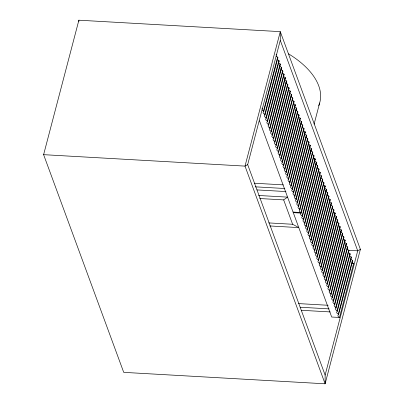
<?xml version="1.0" encoding="UTF-8"?>
<svg xmlns="http://www.w3.org/2000/svg" width="404" height="404" viewBox="0 0 404 404"><rect width="100%" height="100%" fill="white"/><g stroke="black" fill="none" stroke-linecap="round" stroke-linejoin="round"><path stroke-width="0.61" d="M78.886 21.427L78.886 20.2L280.285 31.643L360.388 249.334L325.114 383.8L123.715 372.357L43.612 154.666L78.886 20.2M280.28 40.37L280.285 31.643L245.011 166.11L325.114 383.8L325.124 375.074L357.717 250.823L280.28 40.37L247.682 164.615L325.124 375.074M293.072 212.075L300.94 212.524A3.136 1.687 14.7 0 1 299.904 209.716L299.692 209.136A3.136 1.687 14.7 0 1 298.657 206.333L298.445 205.752A3.136 1.687 14.7 0 1 297.415 202.944L297.198 202.364A3.136 1.687 14.7 0 1 296.167 199.556L295.955 198.975A3.136 1.687 14.7 0 1 294.92 196.172L294.708 195.592A3.136 1.687 14.7 0 1 293.673 192.784L293.461 192.203A3.136 1.687 14.7 0 1 292.43 189.4L292.213 188.819A3.136 1.687 14.7 0 1 291.183 186.012L290.971 185.431A3.136 1.687 14.7 0 1 289.936 182.623L289.724 182.042A3.136 1.687 14.7 0 1 288.688 179.24L288.476 178.659A3.136 1.687 14.7 0 1 287.446 175.851L287.229 175.27A3.136 1.687 14.7 0 1 286.199 172.468L285.987 171.887A3.136 1.687 14.7 0 1 284.951 169.079L284.739 168.498A3.136 1.687 14.7 0 1 283.704 165.691L283.492 165.11A3.136 1.687 14.7 0 1 282.462 162.307L282.245 161.726A3.136 1.687 14.7 0 1 281.214 158.918L281.002 158.338A3.136 1.687 14.7 0 1 279.967 155.535L279.755 154.954A3.136 1.687 14.7 0 1 278.72 152.146L278.507 151.566A3.136 1.687 14.7 0 1 277.477 148.758L277.26 148.177A3.136 1.687 14.7 0 1 276.23 145.374L276.018 144.794A3.136 1.687 14.7 0 1 274.983 141.986L274.771 141.405A3.136 1.687 14.7 0 1 273.735 138.602L273.523 138.022A3.136 1.687 14.7 0 1 272.493 135.214L272.276 134.633A3.136 1.687 14.7 0 1 271.246 131.825L271.034 131.244A3.136 1.687 14.7 0 1 269.998 128.442L269.786 127.861A3.136 1.687 14.7 0 1 268.751 125.053L268.539 124.472A3.136 1.687 14.7 0 1 267.509 121.67L267.291 121.089A3.136 1.687 14.7 0 1 266.261 118.281L266.049 117.7A3.136 1.687 14.7 0 1 265.014 114.898L264.802 114.317A3.136 1.687 14.7 0 1 263.767 111.509L263.554 110.928L277.664 57.141A3.136 1.687 14.7 0 1 276.149 55.898M263.767 111.509L277.881 57.721L277.664 57.141M264.802 114.317L278.911 60.529A3.136 1.687 14.7 0 1 277.381 59.262M265.014 114.898L279.124 61.11L278.911 60.529M266.049 117.7L280.159 63.913A3.136 1.687 14.7 0 1 278.538 62.448M266.261 118.281L280.371 64.494L280.159 63.913M267.291 121.089L281.401 67.301A3.136 1.687 14.7 0 1 279.785 65.837M267.509 121.67L281.618 67.882L281.401 67.301M268.539 124.472L282.649 70.69A3.136 1.687 14.7 0 1 281.618 67.882M268.751 125.053L282.866 71.271L282.649 70.69M269.786 127.861L283.896 74.073A3.136 1.687 14.7 0 1 282.866 71.271M269.998 128.442L284.108 74.654L283.896 74.073M271.034 131.244L285.143 77.462A3.136 1.687 14.7 0 1 283.472 75.8M271.246 131.825L285.355 78.043L285.143 77.462M272.276 134.633L286.391 80.845A3.136 1.687 14.7 0 1 284.699 78.992M272.493 135.214L286.603 81.426L286.391 80.845M273.523 138.022L287.633 84.234A3.136 1.687 14.7 0 1 285.961 82.573M273.735 138.602L287.85 84.815L287.633 84.234M274.771 141.405L288.88 87.623A3.136 1.687 14.7 0 1 287.35 86.35M274.983 141.986L289.092 88.203L288.88 87.623M276.018 144.794L290.128 91.006A3.136 1.687 14.7 0 1 288.506 89.542M276.23 145.374L290.34 91.587L290.128 91.006M277.26 148.177L291.375 94.395A3.136 1.687 14.7 0 1 289.845 93.127M277.477 148.758L291.587 94.975L291.375 94.395M278.507 151.566L292.617 97.778A3.136 1.687 14.7 0 1 291.092 96.511M278.72 152.146L292.834 98.359L292.617 97.778M279.755 154.954L293.865 101.167A3.136 1.687 14.7 0 1 292.334 99.899M279.967 155.535L294.077 101.747L293.865 101.167M281.002 158.338L295.112 104.555A3.136 1.687 14.7 0 1 293.491 103.086M281.214 158.918L295.324 105.136L295.112 104.555M282.245 161.726L296.359 107.939A3.136 1.687 14.7 0 1 294.738 106.474M282.462 162.307L296.571 108.519L296.359 107.939M283.492 165.11L297.602 111.327A3.136 1.687 14.7 0 1 295.93 109.666M283.704 165.691L297.819 111.908L297.602 111.327M284.739 168.498L298.849 114.711A3.136 1.687 14.7 0 1 297.157 112.857M284.951 169.079L299.061 115.292L298.849 114.711M285.987 171.887L300.096 118.099A3.136 1.687 14.7 0 1 298.404 116.246M286.199 172.468L300.308 118.68L300.096 118.099M287.229 175.27L301.344 121.483A3.136 1.687 14.7 0 1 299.667 119.826M287.446 175.851L301.556 122.064L301.344 121.483M288.476 178.659L302.586 124.871A3.136 1.687 14.7 0 1 300.97 123.407M288.688 179.24L302.803 125.452L302.586 124.871M289.724 182.042L303.833 128.26A3.136 1.687 14.7 0 1 302.162 126.598M289.936 182.623L304.045 128.841L303.833 128.26M290.971 185.431L305.081 131.643A3.136 1.687 14.7 0 1 303.55 130.376M291.183 186.012L305.293 132.224L305.081 131.643M292.213 188.819L306.328 135.032A3.136 1.687 14.7 0 1 304.798 133.764M292.43 189.4L306.54 135.613L306.328 135.032M293.461 192.203L307.57 138.415A3.136 1.687 14.7 0 1 306.045 137.148M293.673 192.784L307.787 138.996L307.57 138.415M294.708 195.592L308.818 141.804A3.136 1.687 14.7 0 1 307.202 140.339M294.92 196.172L309.03 142.385L308.818 141.804M314.09 124.174L319.64 103.02M295.955 198.975L310.065 145.193A3.136 1.687 14.7 0 1 308.444 143.723M296.167 199.556L310.277 145.773L310.065 145.193M297.198 202.364L311.312 148.576A3.136 1.687 14.7 0 1 309.691 147.112M297.415 202.944L311.524 149.157L311.312 148.576M298.445 205.752L312.555 151.965A3.136 1.687 14.7 0 1 311.524 149.157M298.657 206.333L312.772 152.545L312.555 151.965M299.692 209.136L313.802 155.348A3.136 1.687 14.7 0 1 312.772 152.545M299.904 209.716L314.014 155.929L313.802 155.348M300.94 212.524L315.049 158.737A3.136 1.687 14.7 0 1 313.358 156.883M259.469 120.756L331.689 317.024L339.486 317.463A3.136 1.687 14.7 0 1 338.537 314.701L338.32 314.12A3.136 1.687 14.7 0 1 337.289 311.312L337.072 310.732A3.136 1.687 14.7 0 1 336.042 307.924L335.83 307.343A3.136 1.687 14.7 0 1 334.795 304.54L334.583 303.959A3.136 1.687 14.7 0 1 333.553 301.152L333.335 300.571A3.136 1.687 14.7 0 1 332.305 297.768L332.088 297.187A3.136 1.687 14.7 0 1 331.058 294.38L330.846 293.799A3.136 1.687 14.7 0 1 329.81 290.991L329.598 290.41A3.136 1.687 14.7 0 1 328.568 287.608L328.351 287.027A3.136 1.687 14.7 0 1 327.321 284.219L327.104 283.638A3.136 1.687 14.7 0 1 326.073 280.836L325.861 280.255A3.136 1.687 14.7 0 1 324.826 277.447L324.614 276.866A3.136 1.687 14.7 0 1 323.584 274.058L323.367 273.478A3.136 1.687 14.7 0 1 322.336 270.675L322.119 270.094A3.136 1.687 14.7 0 1 321.089 267.286L320.877 266.706A3.136 1.687 14.7 0 1 319.842 263.903L319.63 263.322A3.136 1.687 14.7 0 1 318.599 260.514L318.382 259.934A3.136 1.687 14.7 0 1 317.352 257.126L317.135 256.545A3.136 1.687 14.7 0 1 316.105 253.742L315.893 253.162A3.136 1.687 14.7 0 1 314.857 250.354L314.645 249.773A3.136 1.687 14.7 0 1 313.615 246.97L313.398 246.389A3.136 1.687 14.7 0 1 312.368 243.582L312.151 243.001A3.136 1.687 14.7 0 1 311.12 240.193L310.908 239.612A3.136 1.687 14.7 0 1 309.873 236.81L309.661 236.229A3.136 1.687 14.7 0 1 308.626 233.421L308.414 232.84A3.136 1.687 14.7 0 1 307.383 230.038L307.166 229.457A3.136 1.687 14.7 0 1 306.136 226.649L305.924 226.068A3.136 1.687 14.7 0 1 304.889 223.266L304.677 222.68A3.136 1.687 14.7 0 1 303.641 219.877L303.429 219.296A3.136 1.687 14.7 0 1 302.399 216.488L302.182 215.908A3.136 1.687 14.7 0 1 301.152 213.105L315.261 159.317L314.277 159.262M302.182 215.908L316.297 162.125A3.136 1.687 14.7 0 1 314.676 160.656M302.399 216.488L316.509 162.706L316.297 162.125M303.429 219.296L317.539 165.509A3.136 1.687 14.7 0 1 315.867 163.847M303.641 219.877L317.756 166.089L317.539 165.509M304.677 222.68L318.786 168.897A3.136 1.687 14.7 0 1 317.17 167.433M304.889 223.266L318.998 169.478L318.786 168.897M305.924 226.068L320.034 172.281A3.136 1.687 14.7 0 1 318.504 171.013M306.136 226.649L320.246 172.862L320.034 172.281M307.166 229.457L321.281 175.669A3.136 1.687 14.7 0 1 319.751 174.402M307.383 230.038L321.493 176.25L321.281 175.669M308.414 232.84L322.523 179.058A3.136 1.687 14.7 0 1 320.998 177.785M308.626 233.421L322.74 179.639L322.523 179.058M309.661 236.229L323.771 182.441A3.136 1.687 14.7 0 1 322.155 180.977M309.873 236.81L323.983 183.022L323.771 182.441M310.908 239.612L325.018 185.83A3.136 1.687 14.7 0 1 323.402 184.365M311.12 240.193L325.23 186.411L325.018 185.83M312.151 243.001L326.265 189.213A3.136 1.687 14.7 0 1 325.23 186.411M312.368 243.582L326.477 189.794L326.265 189.213M313.398 246.389L327.508 192.602A3.136 1.687 14.7 0 1 326.477 189.794M313.615 246.97L327.725 193.183L327.508 192.602M314.645 249.773L328.755 195.991A3.136 1.687 14.7 0 1 327.063 194.132M314.857 250.354L328.967 196.571L328.755 195.991M315.893 253.162L330.002 199.374A3.136 1.687 14.7 0 1 328.331 197.713M316.105 253.742L330.214 199.955L330.002 199.374M317.135 256.545L331.25 202.763A3.136 1.687 14.7 0 1 329.558 200.904M317.352 257.126L331.462 203.343L331.25 202.763M318.382 259.934L332.492 206.146A3.136 1.687 14.7 0 1 330.876 204.682M318.599 260.514L332.709 206.727L332.492 206.146M319.63 263.322L333.739 209.535A3.136 1.687 14.7 0 1 332.214 208.267M319.842 263.903L333.951 210.115L333.739 209.535M320.877 266.706L334.987 212.918A3.136 1.687 14.7 0 1 333.371 211.454M321.089 267.286L335.199 213.504L334.987 212.918M322.119 270.094L336.234 216.307A3.136 1.687 14.7 0 1 334.704 215.039M322.336 270.675L336.446 216.887L336.234 216.307M323.367 273.478L337.476 219.695A3.136 1.687 14.7 0 1 335.951 218.423M323.584 274.058L337.694 220.276L337.476 219.695M324.614 276.866L338.724 223.079A3.136 1.687 14.7 0 1 337.108 221.614M324.826 277.447L338.936 223.659L338.724 223.079M325.861 280.255L339.971 226.467A3.136 1.687 14.7 0 1 338.355 225.003M326.073 280.836L340.183 227.048L339.971 226.467M327.104 283.638L341.218 229.851A3.136 1.687 14.7 0 1 340.183 227.048M327.321 284.219L341.43 230.431L341.218 229.851M328.351 287.027L342.461 233.239A3.136 1.687 14.7 0 1 341.43 230.431M328.568 287.608L342.678 233.82L342.461 233.239M329.598 290.41L343.708 236.628A3.136 1.687 14.7 0 1 342.678 233.82M329.81 290.991L343.92 237.209L343.708 236.628M330.846 293.799L344.955 240.011A3.136 1.687 14.7 0 1 343.264 238.158M331.058 294.38L345.168 240.592L344.955 240.011M332.088 297.187L346.203 243.4A3.136 1.687 14.7 0 1 344.531 241.738M332.305 297.768L346.415 243.981L346.203 243.4M333.335 300.571L347.445 246.783A3.136 1.687 14.7 0 1 345.92 245.516M333.553 301.152L347.662 247.364L347.445 246.783M334.583 303.959L348.692 250.172A3.136 1.687 14.7 0 1 347.076 248.707M334.795 304.54L348.904 250.753L348.692 250.172M335.83 307.343L349.94 253.561A3.136 1.687 14.7 0 1 348.41 252.288M336.042 307.924L350.152 254.141L349.94 253.561M337.072 310.732L351.187 256.944A3.136 1.687 14.7 0 1 349.657 255.676M337.289 311.312L351.399 257.525L351.187 256.944M338.32 314.12L352.429 260.333A3.136 1.687 14.7 0 1 350.904 259.065M338.537 314.701L352.647 260.913L352.429 260.333M339.486 317.463L353.596 263.681A3.136 1.687 14.7 0 1 352.051 262.226M259.742 198.531L283.659 199.889L287.572 197.132L258.621 195.486M247.682 164.615L245.011 166.11L43.612 154.666M360.388 249.334L357.717 250.823L348.278 250.288M314.065 158.681L315.049 158.737M254.262 183.224L283.214 184.87M255.237 186.83L284.815 188.511M256.984 189.915L285.936 191.557M293.284 212.656L301.152 213.105M268.711 222.912L292.627 224.271L298.783 227.603L269.832 225.957M352.621 263.625L353.596 263.681M298.556 303.596L328.139 305.278M300.157 307.232L329.109 308.878M301.278 310.282L330.23 311.928M283.659 199.889L292.627 224.271M314.908 159.575A3.136 1.687 14.7 0 1 315.261 159.317M316.024 163.115A3.136 1.687 14.7 0 1 316.509 162.706M317.266 166.499A3.136 1.687 14.7 0 1 317.756 166.089M318.514 169.887A3.136 1.687 14.7 0 1 318.998 169.478M319.761 173.276A3.136 1.687 14.7 0 1 320.246 172.862M321.008 176.659A3.136 1.687 14.7 0 1 321.493 176.25M322.155 180.214A3.136 1.687 14.7 0 1 322.74 179.639M323.498 183.431A3.136 1.687 14.7 0 1 323.983 183.022M327.235 193.592A3.136 1.687 14.7 0 1 327.725 193.183M328.482 196.98A3.136 1.687 14.7 0 1 328.967 196.571M329.73 200.364A3.136 1.687 14.7 0 1 330.214 199.955M330.977 203.752A3.136 1.687 14.7 0 1 331.462 203.343M332.219 207.141A3.136 1.687 14.7 0 1 332.709 206.727M333.467 210.524A3.136 1.687 14.7 0 1 333.951 210.115M334.714 213.913A3.136 1.687 14.7 0 1 335.199 213.504M335.961 217.296A3.136 1.687 14.7 0 1 336.446 216.887M337.204 220.685A3.136 1.687 14.7 0 1 337.694 220.276M338.355 224.24A3.136 1.687 14.7 0 1 338.936 223.659M343.435 237.618A3.136 1.687 14.7 0 1 343.92 237.209M344.683 241.006A3.136 1.687 14.7 0 1 345.168 240.592M345.93 244.39A3.136 1.687 14.7 0 1 346.415 243.981M347.172 247.778A3.136 1.687 14.7 0 1 347.662 247.364M348.42 251.162A3.136 1.687 14.7 0 1 348.904 250.753M349.667 254.55A3.136 1.687 14.7 0 1 350.152 254.141M350.914 257.939A3.136 1.687 14.7 0 1 351.399 257.525M352.071 261.479A3.136 1.687 14.7 0 1 352.647 260.913M263.554 110.928A3.136 1.687 14.7 0 1 262.039 109.686M262.014 108.57A3.136 1.687 14.7 0 1 262.469 108.151M276.124 54.782A3.136 1.687 14.7 0 1 276.578 54.368M277.391 58.136A3.136 1.687 14.7 0 1 277.881 57.721M278.639 61.519A3.136 1.687 14.7 0 1 279.124 61.11M279.886 64.908A3.136 1.687 14.7 0 1 280.371 64.494M283.623 75.063A3.136 1.687 14.7 0 1 284.108 74.654M284.87 78.452A3.136 1.687 14.7 0 1 285.355 78.043M286.118 81.84A3.136 1.687 14.7 0 1 286.603 81.426M287.36 85.224A3.136 1.687 14.7 0 1 287.85 84.815M288.608 88.612A3.136 1.687 14.7 0 1 289.092 88.203M289.855 91.996A3.136 1.687 14.7 0 1 290.34 91.587M291.102 95.384A3.136 1.687 14.7 0 1 291.587 94.975M292.249 98.94A3.136 1.687 14.7 0 1 292.834 98.359M293.496 102.328A3.136 1.687 14.7 0 1 294.077 101.747M294.839 105.545A3.136 1.687 14.7 0 1 295.324 105.136M296.087 108.928A3.136 1.687 14.7 0 1 296.571 108.519M297.329 112.317A3.136 1.687 14.7 0 1 297.819 111.908M298.576 115.706A3.136 1.687 14.7 0 1 299.061 115.292M299.824 119.089A3.136 1.687 14.7 0 1 300.308 118.68M301.071 122.478A3.136 1.687 14.7 0 1 301.556 122.064M302.313 125.861A3.136 1.687 14.7 0 1 302.803 125.452M303.561 129.25A3.136 1.687 14.7 0 1 304.045 128.841M304.808 132.638A3.136 1.687 14.7 0 1 305.293 132.224M306.055 136.022A3.136 1.687 14.7 0 1 306.54 135.613M307.202 139.577A3.136 1.687 14.7 0 1 307.787 138.996M308.449 142.966A3.136 1.687 14.7 0 1 309.03 142.385M309.792 146.182A3.136 1.687 14.7 0 1 310.277 145.773M313.529 156.343A3.136 1.687 14.7 0 1 314.014 155.929M288.557 53.858A82.507 44.45 14.7 0 1 318.69 105.646"/></g></svg>
